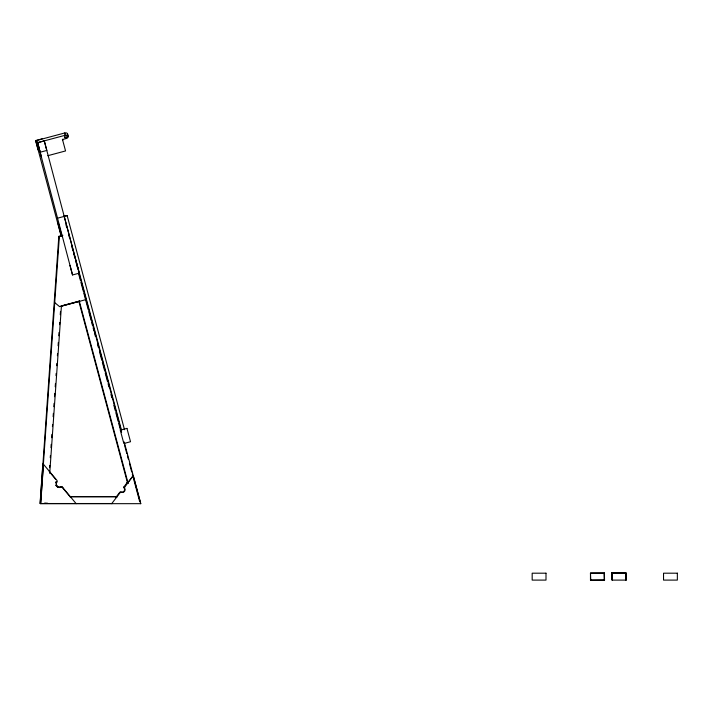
<?xml version="1.0" encoding="UTF-8"?>
<svg xmlns="http://www.w3.org/2000/svg" width="713" height="713" viewBox="0 0 713 713"><rect width="100%" height="100%" fill="white"/><g stroke="black" fill="none" stroke-linecap="round" stroke-linejoin="round"><path stroke-width="1.07" d="M611.95 572.913L611.95 579.821L612.422 580.097L626.237 580.097L626.237 573.19L611.692 572.985L611.692 579.892L611.95 572.913L626.237 573.19M612.422 580.097L612.422 573.19M611.692 572.985L625.764 572.913L625.764 579.821L626.237 580.097M123.946 486.926L123.91 487.603M42.833 464.003L40.071 503.521L112.476 503.521M40.178 503.521L58.822 236.333M40.721 503.672L43.484 464.154M49.571 467.648L49.723 465.429M50.267 457.675L50.418 455.455M50.962 447.702L51.193 444.377M51.666 437.729L51.897 434.404M52.432 426.641L52.593 424.431M53.136 416.668L53.368 413.344M53.831 406.695L54.063 403.371M54.527 396.722L54.758 393.398M55.222 386.749L55.462 383.425M55.997 375.671L56.158 373.452M56.701 365.698L56.853 363.478M57.397 355.725L57.548 353.505M58.092 345.752L58.323 342.418M58.787 335.77L59.027 332.445M59.562 324.691L59.723 322.472M60.266 314.718L60.498 311.394M49.723 473.343L61.425 306.002M124.615 486.819L124.481 487.852M115.756 497.54L119.757 492.291A0.954 0.954 0 0 1 120.853 492.059A2.727 2.727 0 0 0 124.062 487.879L123.893 487.237M124.053 486.729L128.064 481.471M111.683 503.672L120.292 492.442M126.709 483.271L128.064 481.507M127.271 483.361L133.269 475.696M55.926 485.277A3.636 3.636 0 0 0 60.748 487.059L62.2 487.139L61.541 487.113M60.863 487.059L60.846 487.015A3.636 3.636 0 0 1 56.042 485.277M56.799 481.81A3.636 3.636 0 0 0 61.282 487.22L61.657 487.113M61.273 487.175L61.38 487.166A3.636 3.636 0 0 1 56.915 481.81A1.266 1.266 0 0 0 56.853 480.268L43.368 464.154M67.459 134.953A2.46 1.72 -15 0 0 66.986 133.188A2.46 1.72 -15 0 0 64.509 133.028L36.996 140.399L41.541 157.377M62.717 140.39A1.337 0.936 -15 0 1 63.715 139.204L66.006 138.589A2.46 1.72 -15 0 0 68.198 136.236A2.46 1.72 -15 0 0 65.115 135.292L37.602 142.662L72.53 274.951L79.214 273.177L44.277 140.889L37.602 142.662L40.151 152.217L46.826 150.452L44.277 140.889M47.807 155.701L65.551 150.942L62.396 139.178M63.894 215.834L67.156 215.647L124.517 429.725M57.548 218.16L67.156 215.647M58.814 236.377L62.869 235.29M62.396 235.673L59.357 236.529L40.605 503.672L140.764 503.672L133.242 475.571L124.436 487.487M61.193 305.939L79.152 301.136M60.676 306.332L79.696 301.243M86.032 299.585L59.616 306.661L54.732 302.633M38.11 149.882L35.65 140.55L42.325 138.785M604.303 573.252L604.553 580.097L590.48 580.168L590.48 572.985L604.303 572.985L604.303 580.168M590.48 580.168L604.553 580.097M625.631 579.856L625.764 572.913M61.006 486.961L61.666 486.988M70.658 496.613L116.879 496.613M70.097 496.765L117.413 496.765M604.553 573.19L590.48 573.252L590.738 580.097M44.678 503.057L47.628 503.262M62.806 487.46L61.683 487.032L62.272 487.309M62.592 487.371L76.166 503.672M124.623 487.959L124.579 488.04A2.727 2.727 0 0 1 121.388 492.211A0.954 0.954 0 0 0 120.274 492.505M49.277 471.632L55.614 479.261M62.227 487.38L70.819 497.585M67.583 133.973L68.198 136.236M64.509 133.028L65.115 135.292M64.206 216.44L121.567 430.509M76.656 263.623L78.073 268.935M65.979 224.809L66.532 226.859M68.76 235.138L69.321 237.242M71.861 246.662L72.984 250.914M73.831 254.024L74.963 258.231M75.533 260.352L77.815 268.89M78.368 270.94L121.602 432.292M124.196 441.971L140.746 503.735M78.68 273.97L80.444 280.565M80.952 282.446L83.332 291.314M83.786 293.034L88.225 309.585M88.804 311.741L91.104 320.342M91.683 322.49L92.547 325.716M93.118 327.864L93.982 331.09M94.562 333.238L95.426 336.465M97.44 343.987L98.305 347.213M99.463 351.509L101.763 360.11M102.342 362.266L104.642 370.867M105.221 373.015L107.52 381.615M108.1 383.763L108.964 386.99M110.978 394.512L111.843 397.738M113.866 405.26L115.301 410.643M115.88 412.791L118.18 421.392M118.759 423.54L120.488 429.992M124.517 445.037L126.825 453.637M127.404 455.794L128.269 459.012M129.418 463.316L131.718 471.917M132.297 474.065L139.632 501.435M58.208 222.492L61.781 235.834M69.981 265.396L72.53 274.951M79.205 300.779L128.18 483.53M78.956 301.697L127.636 483.378M57.673 222.331L61.247 235.682M35.65 140.55L61.184 236.217M604.419 573.261L604.419 580.132M64.874 133.714A1.364 0.954 -15 0 1 65.222 133.634M55.819 482.496A3.636 3.636 0 0 1 56.265 481.658M55.935 482.496A3.636 3.636 0 0 1 56.372 481.658M126.95 428.388L120.274 430.171L123.848 443.522L130.524 441.73L126.95 428.388M545.998 573.19L532.174 573.19L532.174 580.097L545.998 580.097L545.998 573.19M677.35 573.19L663.536 573.19L663.536 580.097L677.35 580.097L677.35 573.19M65.159 137.796A1.364 0.954 -15 0 0 67.174 136.691A1.364 0.954 -15 0 0 65.159 136.121A1.364 0.954 -15 0 0 65.159 137.796"/></g></svg>
